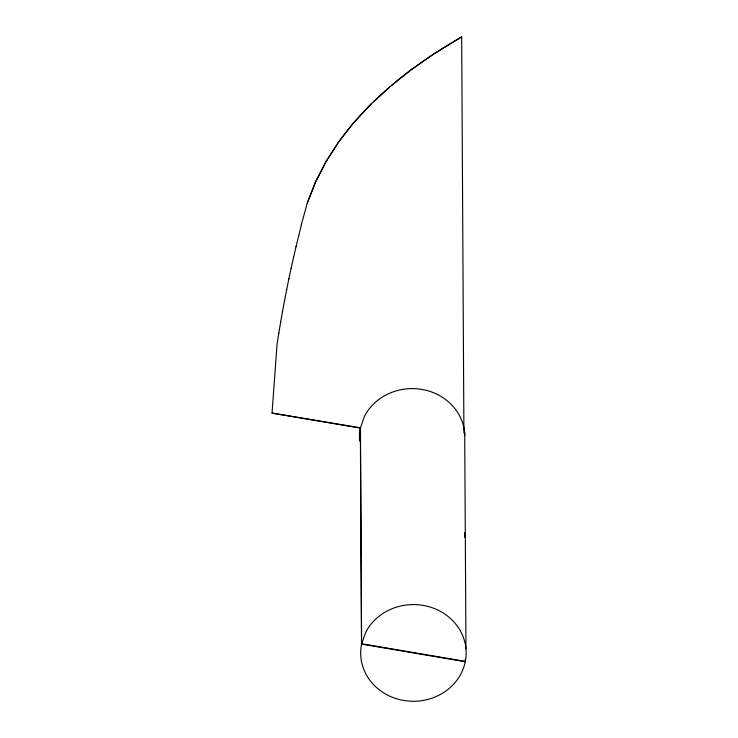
<?xml version="1.0" encoding="UTF-8"?>
<svg xmlns="http://www.w3.org/2000/svg" width="738" height="738" viewBox="0 0 738 738"><rect width="100%" height="100%" fill="white"/><g stroke="black" fill="none" stroke-linecap="round" stroke-linejoin="round"><path stroke-width="1.11" d="M465.309 659.071L465.254 661.746A52.739 48.348 -0.3 0 1 403.926 700.5A52.739 48.348 -0.3 0 1 361.491 644.449L360.347 428.123L272.036 413.105L277.027 344.342L278.816 333.069M301.344 225.219L301.482 224.048M278.752 333.419L280.643 322.165M280.569 322.506L282.562 311.27M282.488 311.62L284.573 300.403M284.508 300.753L286.685 289.554M286.621 289.905L288.899 278.724M338.917 141.512L326.141 161.308L315.624 181.677L307.331 202.95L315.56 182.028L326.067 161.65L338.917 141.512C370.817 97.444 414.811 63.754 461.674 36.9L463.916 433.095M272.036 413.105L360.458 427.791L361.611 644.117L465.254 661.746M339.526 140.986L353.936 122.342M371.177 103.827L353.862 122.683M391.435 85.617L412.191 68.874M412.118 69.215L435.89 52.499M461.674 36.9L435.826 52.841M288.826 279.075L291.206 267.912M291.141 268.263L293.613 257.128M293.539 257.47L296.113 246.354M296.049 246.704L298.715 235.607M298.641 235.948L301.408 224.878M301.408 224.389L307.405 202.609M373.64 101.844L389.692 87.112M465.327 661.368L361.721 643.748L365.67 632.392A52.739 48.348 -0.3 0 1 429.405 606.839A52.739 48.348 -0.3 0 1 465.327 661.405M464.7 432.8L465.964 648.767M464.571 532.716L464.599 537.31M359.591 441.075A52.739 48.348 -0.3 0 1 360.227 428.464L364.406 416.435A52.739 48.348 -0.3 0 1 422.671 389.553A52.739 48.348 -0.3 0 1 464.848 435.088"/></g></svg>
